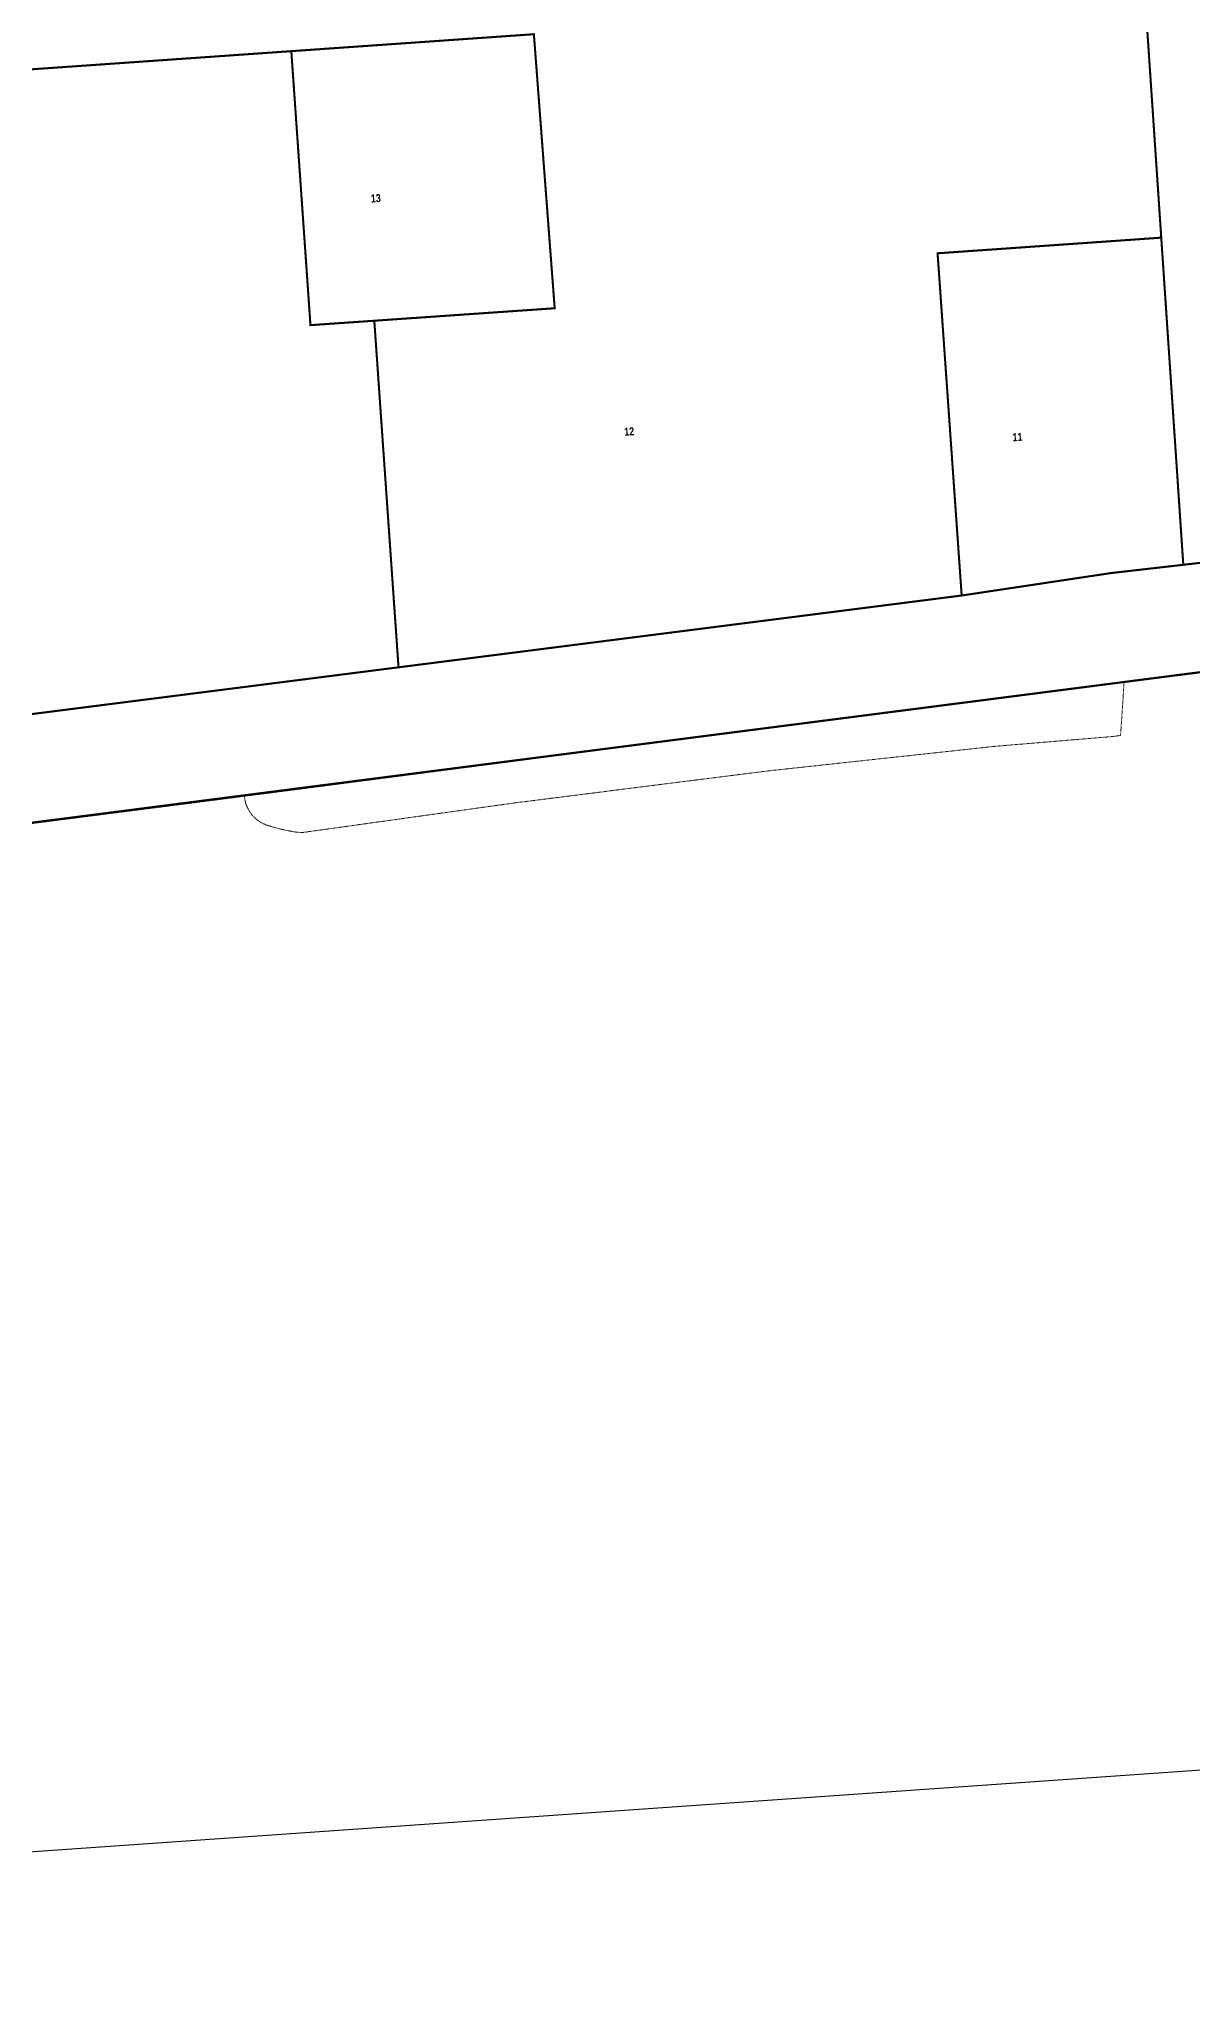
# Model space of a CAD drawing. Header units: millimetres. Extents: x 50357 to 985146, y 723188 to 1803594.
# Drawn here: x 834513.1 to 834729.4, y 819706.6 to 820074.3 of the extents above; entities that cross this region are included whole.
import ezdxf
from ezdxf.xclip import XClip

# ---------------------------------------------------------------- set-up
doc = ezdxf.new("R2010")
doc.units = ezdxf.units.MM
doc.header["$LTSCALE"] = 3
doc.header["$MEASUREMENT"] = 0
doc.linetypes.add('DASHED', pattern=[19.05, 12.7, -6.35])
doc.linetypes.add('x-baseplan$0$DGN Style 2', pattern=[1.94727e-06, 0, -1.94727e-06])
doc.layers.get('Defpoints').update_dxf_attribs({"color": 32})
doc.layers.add('00_Xref', color=7, linetype='Continuous')
doc.layers.add('_PARCEL BOUNDARY', color=10, linetype='DASHED')
doc.layers.add('x-baseplan$0$AR-ROAD_AR_BS_MI_', color=7, linetype='Continuous', true_color=0x6d6d6d)
doc.styles.add('_BOLD', font='arialbd.ttf', dxfattribs={"width": 0.8})

# ---------------------------------------------------------------- blocks, each defined once
blk = doc.blocks.new('x-baseplan')
at = {"layer": 'x-baseplan$0$AR-ROAD_AR_BS_MI_', "linetype": 'x-baseplan$0$DGN Style 2', "lineweight": 0, "flags": 128}
for points in [[(834855.98, 817958.63), (834855.99, 817958.63), (835030.26, 817980.62)], [(834818.91, 817953.91), (834855.98, 817958.63)], [(834855.99, 817958.63), (834855.33, 817948.69)], [(834818.91, 817953.91), (834692.91, 817937.53)], [(834855.33, 817948.69), (834855.32, 817948.69), (834853.85, 817948.49), (834831.75, 817946.65), (834818.4, 817945.2)], [(834818.4, 817945.2), (834789.22, 817942.04), (834741.85, 817936.06), (834701.8, 817930.47), (834701.7, 817930.48), (834701.65, 817930.48), (834701.59, 817930.49), (834701.53, 817930.49), (834701.47, 817930.5), (834701.36, 817930.51), (834701.3, 817930.52), (834701.24, 817930.52), (834701.19, 817930.53), (834701.13, 817930.54), (834701.07, 817930.55), (834701.01, 817930.55), (834700.9, 817930.57), (834700.84, 817930.57), (834700.78, 817930.58), (834700.73, 817930.59), (834700.61, 817930.61), (834700.55, 817930.61), (834700.44, 817930.63), (834700.38, 817930.64), (834700.33, 817930.65), (834700.27, 817930.65), (834700.21, 817930.66), (834700.15, 817930.67), (834699.98, 817930.7), (834699.93, 817930.71), (834699.87, 817930.72), (834699.81, 817930.73), (834699.75, 817930.74), (834699.53, 817930.78), (834699.47, 817930.79), (834699.41, 817930.8), (834699.35, 817930.81), (834699.3, 817930.82), (834699.24, 817930.83), (834699.01, 817930.87), (834698.96, 817930.89), (834698.9, 817930.9), (834698.84, 817930.91), (834698.79, 817930.92), (834698.73, 817930.93), (834698.62, 817930.96), (834698.56, 817930.97), (834698.5, 817930.98), (834698.45, 817930.99), (834698.39, 817931.01), (834698.33, 817931.02), (834698.28, 817931.03), (834698.22, 817931.04), (834698.16, 817931.06), (834698.11, 817931.07), (834698.05, 817931.08), (834698, 817931.1), (834697.94, 817931.11), (834697.88, 817931.12), (834697.83, 817931.14), (834697.6, 817931.19), (834697.55, 817931.21), (834697.49, 817931.22), (834697.43, 817931.24), (834697.38, 817931.25), (834697.21, 817931.3), (834697.15, 817931.31), (834697.1, 817931.33), (834697.04, 817931.34), (834696.99, 817931.36), (834696.93, 817931.37), (834696.88, 817931.39), (834696.76, 817931.42), (834696.71, 817931.44), (834696.65, 817931.45), (834696.6, 817931.47), (834696.54, 817931.49), (834696.49, 817931.5), (834696.38, 817931.54), (834696.32, 817931.55), (834696.26, 817931.57), (834696.21, 817931.59), (834696.1, 817931.62), (834696.04, 817931.64), (834695.99, 817931.66), (834695.93, 817931.67), (834695.66, 817931.76), (834695.57, 817931.79), (834695.52, 817931.8), (834695.46, 817931.82), (834695.41, 817931.84), (834695.3, 817931.87), (834695.24, 817931.89), (834695.19, 817931.91), (834695.13, 817931.93), (834695.08, 817931.95), (834694.97, 817931.99), (834694.92, 817932.02), (834694.86, 817932.04), (834694.76, 817932.08), (834694.7, 817932.11), (834694.65, 817932.13), (834694.6, 817932.16), (834694.55, 817932.18), (834694.5, 817932.21), (834694.44, 817932.23), (834694.39, 817932.26), (834694.29, 817932.31), (834694.24, 817932.34), (834694.09, 817932.43), (834694.04, 817932.46), (834693.99, 817932.49), (834693.94, 817932.52), (834693.89, 817932.55), (834693.84, 817932.58), (834693.8, 817932.62), (834693.7, 817932.68), (834693.61, 817932.75), (834693.56, 817932.78), (834693.51, 817932.82), (834693.47, 817932.85), (834693.42, 817932.89), (834693.38, 817932.92), (834693.33, 817932.96), (834693.29, 817933), (834693.24, 817933.04), (834693.2, 817933.07), (834693.11, 817933.15), (834693.03, 817933.23), (834692.94, 817933.31), (834692.9, 817933.35), (834692.86, 817933.39), (834692.82, 817933.43), (834692.78, 817933.47), (834692.7, 817933.56), (834692.62, 817933.64), (834692.58, 817933.69), (834692.55, 817933.73), (834692.51, 817933.77), (834692.47, 817933.82), (834692.43, 817933.86), (834692.4, 817933.91), (834692.36, 817933.95), (834692.33, 817934), (834692.26, 817934.09), (834692.22, 817934.14), (834692.19, 817934.18), (834692.16, 817934.23), (834692.12, 817934.28), (834692.06, 817934.38), (834692.03, 817934.42), (834692, 817934.47), (834691.97, 817934.52), (834691.93, 817934.57), (834691.91, 817934.62), (834691.88, 817934.67), (834691.85, 817934.72), (834691.82, 817934.77), (834691.79, 817934.82), (834691.74, 817934.93), (834691.74, 817934.93), (834691.71, 817934.98), (834691.68, 817935.03), (834691.66, 817935.08), (834691.63, 817935.13), (834691.61, 817935.19), (834691.59, 817935.24), (834691.56, 817935.29), (834691.54, 817935.34), (834691.52, 817935.4), (834691.49, 817935.45), (834691.47, 817935.5), (834691.45, 817935.56), (834691.43, 817935.61), (834691.41, 817935.67), (834691.39, 817935.72), (834691.37, 817935.78), (834691.35, 817935.83), (834691.34, 817935.89), (834691.32, 817935.94), (834691.3, 817936), (834691.28, 817936.05), (834691.27, 817936.11), (834691.25, 817936.16), (834691.24, 817936.22), (834691.22, 817936.28), (834691.21, 817936.33), (834691.2, 817936.39), (834691.18, 817936.44), (834691.17, 817936.5), (834691.16, 817936.56), (834691.15, 817936.61), (834691.14, 817936.67), (834691.13, 817936.73), (834691.12, 817936.78), (834691.11, 817936.84), (834691.1, 817936.9), (834691.09, 817936.96), (834691.08, 817937.01), (834691.07, 817937.07), (834691.07, 817937.13), (834691.06, 817937.19), (834691.06, 817937.24), (834691.05, 817937.31)], [(834687.68, 817936.85), (834552.25, 817919.49)], [(834691.05, 817937.31), (834687.68, 817936.85)], [(834692.91, 817937.53), (834691.05, 817937.31)]]:
    blk.add_lwpolyline(points, dxfattribs=at)
blk = doc.blocks.new('PARCEL BOUNDARY')
at = {"layer": '_PARCEL BOUNDARY', "ltscale": 0.2, "const_width": 400}
blk.add_lwpolyline([(835046275, 817368216), (834552235, 817304559), (834423997, 817255556), (834415272, 817250725), (834383474, 817223368), (834373340, 817213382), (834356312, 817191233), (834343998, 817171014), (834339429, 817163257), (834334619, 817148570), (834329521, 817139415), (834322539, 817136162), (834256694, 817133907), (834232989, 817133690)], dxfattribs=at)
at = {"layer": '_PARCEL BOUNDARY', "ltscale": 100, "const_width": 383}
for points in [[(834859605, 817473106), (834866851, 817365639), (834853309, 817364088), (834825297, 817359878), (834820780, 817424033), (834862716, 817426965)], [(834623997, 817456639), (834699612, 817461924)], [(834825297, 817359878), (834547391, 817324442), (834507889, 817309232), (834400429, 817287354), (834387406, 817251986), (834383005, 817248414), (834354246, 817219522), (834337980, 817200220), (834315409, 817154090), (834304897, 817153962), (834294102, 817156289), (834266885, 817154545), (834097559, 817154381)], [(834715171, 817411388), (834719714, 817346415)], [(834932967, 817373210), (834866851, 817365639)]]:
    blk.add_lwpolyline(points, dxfattribs=at)
at = {"layer": '_PARCEL BOUNDARY', "ltscale": 100, "const_width": 383, "flags": 128}
blk.add_lwpolyline([(834716671, 817411492), (834703203, 817410562), (834699612, 817461924), (834745090, 817465102), (834748993, 817413729)], close=True, dxfattribs=at)
at = {"layer": 'Defpoints', "style": '_BOLD', "width": 0.8}
for s, p in [('13', (834714574, 817433531, 994000)), ('12', (834762082, 817389814, 994000)), ('11', (834834878, 817388779, 994000))]:
    blk.add_text(s, height=1500, rotation=4.00124, dxfattribs=at).set_placement(p)

msp = doc.modelspace()

# ---------------------------------------------------------------- linework, layer by layer
at = {"layer": 'Defpoints'}
msp.add_lwpolyline([(834063.1753, 820412.9749), (834767.4033, 820462.2058), (834816.7833, 819755.845), (834112.5554, 819706.6141)], close=True, dxfattribs=at)

# ---------------------------------------------------------------- block references
at = {"layer": '00_Xref'}
ref = msp.add_blockref('x-baseplan', (-139.4749, 1995.1308), dxfattribs=at)
XClip(ref).set_block_clipping_path([(834202.6502530554, 818417.8441569643), (834906.8781916734, 818467.0750907004), (834956.2582314801, 817760.714252038), (834252.0302928621, 817711.483318302)])
at = {"layer": '_PARCEL BOUNDARY', "ltscale": 0.2, "xscale": 0.001, "yscale": 0.001, "zscale": 0.001, "rotation": 359.998908534026}
msp.add_blockref('PARCEL BOUNDARY', (-154.8035, 2626.0798, -0.0001), dxfattribs=at)

doc.saveas('drawing.dxf')
